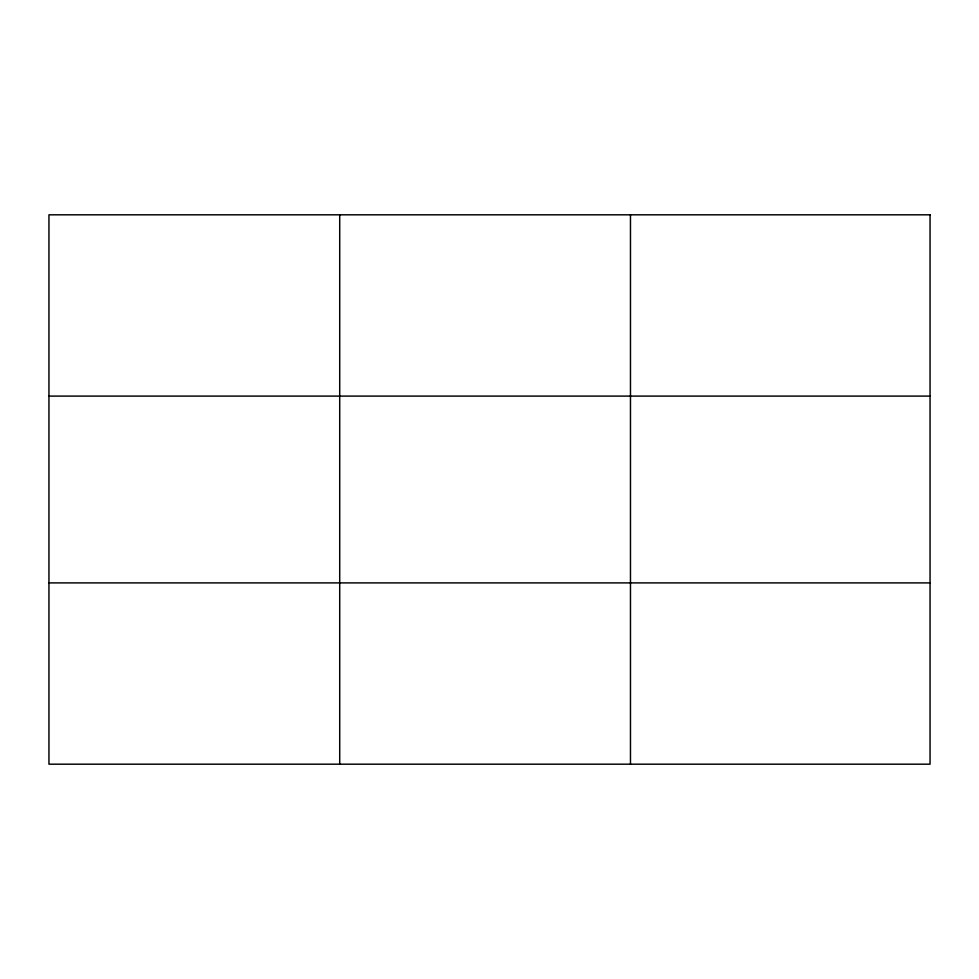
<?xml version="1.0" encoding="UTF-8"?>
<svg xmlns="http://www.w3.org/2000/svg" width="979" height="979" viewBox="0 0 979 979"><rect width="100%" height="100%" fill="white"/><g stroke="black" fill="none" stroke-linecap="round" stroke-linejoin="round"><path stroke-width="1.47" d="M339.713 764.183L339.713 214.817M630.476 764.183L630.476 214.817M48.95 396.103L930.05 396.103M48.95 582.897L930.05 582.897M930.05 214.817L930.05 764.183L48.95 764.183L48.95 214.817L930.05 214.817"/></g></svg>
